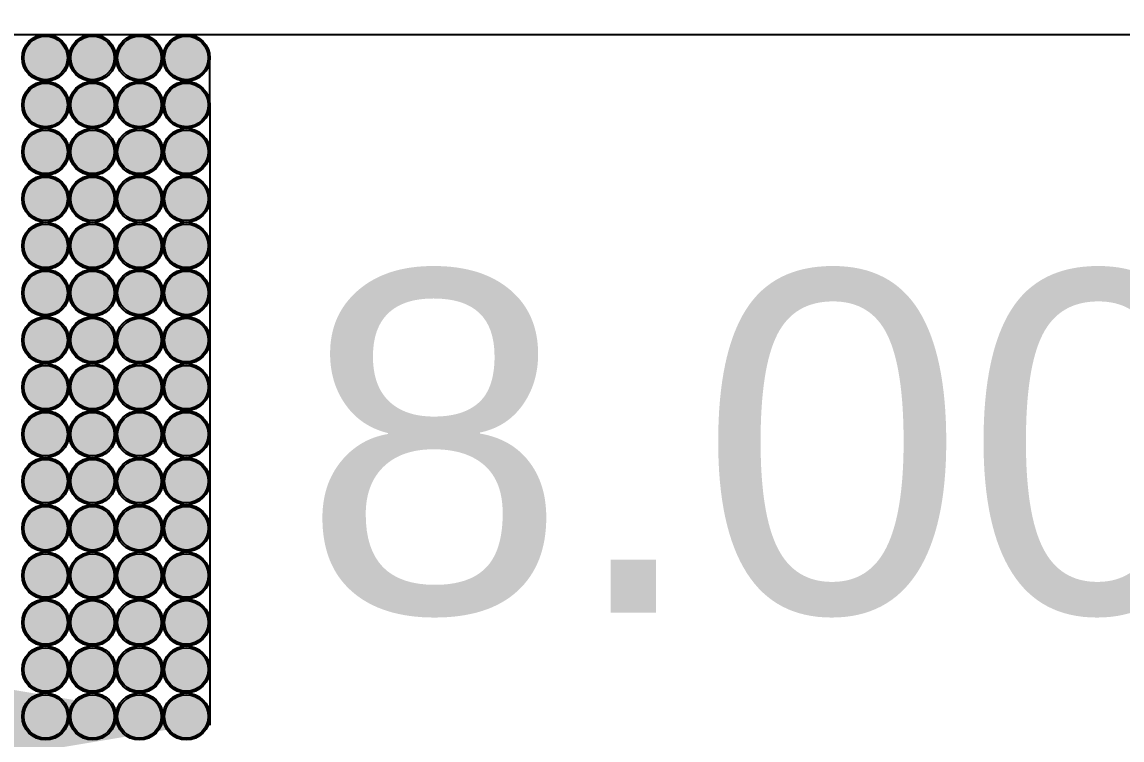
# Model space of a CAD drawing. Header units: inches. Extents: x 443 to 1254, y 273 to 817.
# Drawn here: x 711 to 791.5, y 497.3 to 549.8 of the extents above; entities that cross this region are included whole.
import ezdxf

# ---------------------------------------------------------------- set-up
doc = ezdxf.new("R2010")
doc.units = ezdxf.units.IN
doc.header["$MEASUREMENT"] = 0
doc.styles.get("Standard").update_dxf_attribs({"font": 'arial.ttf'})
doc.dimstyles.new('Annotative', dxfattribs={"dimscale": 0, "dimtxt": 25, "dimasz": 15, "dimexe": 0.18, "dimexo": 0.0625, "dimgap": 0.09, "dimtad": 0, "dimtih": 1, "dimtoh": 1, "dimdec": 4, "dimzin": 0, "dimdsep": 46, "dimtxsty": 'Standard', "dimcen": 0.09, "dimclrd": 1, "dimclre": 1, "dimclrt": 1, "dimadec": 0, "dimazin": 0, "dimtfac": 1, "dimtdec": 4, "dimtofl": 0, "dimtmove": 0, "dimatfit": 3, "dimfxl": 1, "dimtfillclr": 1, "dimtolj": 1, "dimtzin": 0, "dimarcsym": 0})

# ---------------------------------------------------------------- blocks, each defined once
blk = doc.blocks.new('*D4')
at = {"color": 1, "lineweight": -2, "transparency": 16777216}
for p, q in [((444.969, 543.717), (444.969, 498.395)), ((724.731, 543.717), (724.731, 498.395)), ((459.969, 498.575), (513.23, 498.575)), ((709.731, 498.575), (656.469, 498.575))]:
    blk.add_line(p, q, dxfattribs=at)
at = {"color": 1, "transparency": 16777216}
for points in [[(459.969, 501.075), (459.969, 496.075), (444.969, 498.575)], [(709.731, 501.075), (709.731, 496.075), (724.731, 498.575)]]:
    blk.add_solid(points, dxfattribs=at)
at = {"layer": 'Defpoints', "color": 0, "transparency": 16777216}
for p in [(444.969, 543.78), (724.731, 543.78), (444.969, 498.575)]:
    blk.add_point(p, dxfattribs=at)
at = {"color": 1, "transparency": 16777216, "insert": (584.85, 498.575), "char_height": 25, "attachment_point": 5}
blk.add_mtext('\\A1;279.7617', dxfattribs=at)
blk = doc.blocks.new('*D7')
at = {"color": 1, "lineweight": -2, "transparency": 16777216}
for p, q in [((851.812, 571.942), (851.812, 586.942)), ((698.937, 556.942), (851.992, 556.942)), ((698.937, 548.942), (851.992, 548.942)), ((851.812, 533.942), (851.812, 518.942)), ((851.812, 518.942), (836.812, 518.942))]:
    blk.add_line(p, q, dxfattribs=at)
at = {"color": 1, "transparency": 16777216}
for points in [[(849.312, 571.942), (854.312, 571.942), (851.812, 556.942)], [(849.312, 533.942), (854.312, 533.942), (851.812, 548.942)]]:
    blk.add_solid(points, dxfattribs=at)
at = {"layer": 'Defpoints', "color": 0, "transparency": 16777216}
for p in [(698.874, 556.942), (698.874, 548.942), (851.812, 548.942)]:
    blk.add_point(p, dxfattribs=at)
at = {"color": 1, "transparency": 16777216, "insert": (784.854, 518.942), "char_height": 25, "attachment_point": 5}
blk.add_mtext('\\A1;8.0000', dxfattribs=at)
blk = doc.blocks.new('*D9')
at = {"color": 1, "lineweight": -2, "transparency": 16777216}
for p, q in [((723.073, 548.942), (851.75, 548.942)), ((851.57, 533.942), (851.57, 455.009)), ((851.57, 350.351), (851.57, 429.284)), ((723.073, 335.351), (851.75, 335.351))]:
    blk.add_line(p, q, dxfattribs=at)
at = {"color": 1, "transparency": 16777216}
for points in [[(849.07, 533.942), (854.07, 533.942), (851.57, 548.942)], [(849.07, 350.351), (854.07, 350.351), (851.57, 335.351)]]:
    blk.add_solid(points, dxfattribs=at)
at = {"layer": 'Defpoints', "color": 0, "transparency": 16777216}
for p in [(723.011, 548.942), (723.011, 335.351), (851.57, 335.351)]:
    blk.add_point(p, dxfattribs=at)
at = {"color": 1, "transparency": 16777216, "insert": (851.57, 442.147), "char_height": 25, "attachment_point": 5}
blk.add_mtext('\\A1;213.5911', dxfattribs=at)

msp = doc.modelspace()

# ---------------------------------------------------------------- hatches: boundary and pattern name
h = msp.add_hatch(color=256)
h.dxf.hatch_style = 1
h.set_gradient(color1=(41, 49, 137), color2=(19, 103, 52), tint=1, name='INVCURVED')
h.paths.add_polyline_path([(710.98655, 547.22206, 1), (714.42655, 547.22206, 1)])
h.paths.add_polyline_path([(714.30155, 547.22206, -1), (711.11155, 547.22206, -1)], flags=16)
h = msp.add_hatch(color=256)
h.dxf.hatch_style = 1
h.set_gradient(color1=(242, 103, 34), color2=(248, 153, 30), tint=1)
h.paths.add_polyline_path([(714.30155, 547.22206, 1), (711.11155, 547.22206, 1)])
h = msp.add_hatch(color=256)
h.dxf.hatch_style = 1
h.set_gradient(color1=(41, 49, 137), color2=(19, 103, 52), tint=1, name='INVCURVED')
h.paths.add_polyline_path([(714.42131, 547.22206, 1), (717.86131, 547.22206, 1)])
h.paths.add_polyline_path([(717.73631, 547.22206, -1), (714.54631, 547.22206, -1)], flags=16)
h = msp.add_hatch(color=256)
h.dxf.hatch_style = 1
h.set_gradient(color1=(242, 103, 34), color2=(248, 153, 30), tint=1)
h.paths.add_polyline_path([(717.73631, 547.22206, 1), (714.54631, 547.22206, 1)])
h = msp.add_hatch(color=256)
h.dxf.hatch_style = 1
h.set_gradient(color1=(41, 49, 137), color2=(19, 103, 52), tint=1, name='INVCURVED')
h.paths.add_polyline_path([(717.85608, 547.22206, 1), (721.29608, 547.22206, 1)])
h.paths.add_polyline_path([(721.17108, 547.22206, -1), (717.98108, 547.22206, -1)], flags=16)
h = msp.add_hatch(color=256)
h.dxf.hatch_style = 1
h.set_gradient(color1=(242, 103, 34), color2=(248, 153, 30), tint=1)
h.paths.add_polyline_path([(721.17108, 547.22206, 1), (717.98108, 547.22206, 1)])
h = msp.add_hatch(color=256)
h.dxf.hatch_style = 1
h.set_gradient(color1=(41, 49, 137), color2=(19, 103, 52), tint=1, name='INVCURVED')
h.paths.add_polyline_path([(721.29067, 547.22206, 1), (724.73067, 547.22206, 1)])
h.paths.add_polyline_path([(724.60567, 547.22206, -1), (721.41567, 547.22206, -1)], flags=16)
h = msp.add_hatch(color=256)
h.dxf.hatch_style = 1
h.set_gradient(color1=(242, 103, 34), color2=(248, 153, 30), tint=1)
h.paths.add_polyline_path([(724.60567, 547.22206, 1), (721.41567, 547.22206, 1)])
h = msp.add_hatch(color=256)
h.dxf.hatch_style = 1
h.set_gradient(color1=(41, 49, 137), color2=(19, 103, 52), tint=1, name='INVCURVED')
h.paths.add_polyline_path([(710.98655, 543.77951, 1), (714.42655, 543.77951, 1)])
h.paths.add_polyline_path([(714.30155, 543.77951, -1), (711.11155, 543.77951, -1)], flags=16)
h = msp.add_hatch(color=256)
h.dxf.hatch_style = 1
h.set_gradient(color1=(242, 103, 34), color2=(248, 153, 30), tint=1)
h.paths.add_polyline_path([(714.30155, 543.77951, 1), (711.11155, 543.77951, 1)])
h = msp.add_hatch(color=256)
h.dxf.hatch_style = 1
h.set_gradient(color1=(41, 49, 137), color2=(19, 103, 52), tint=1, name='INVCURVED')
h.paths.add_polyline_path([(714.42131, 543.77951, 1), (717.86131, 543.77951, 1)])
h.paths.add_polyline_path([(717.73631, 543.77951, -1), (714.54631, 543.77951, -1)], flags=16)
h = msp.add_hatch(color=256)
h.dxf.hatch_style = 1
h.set_gradient(color1=(242, 103, 34), color2=(248, 153, 30), tint=1)
h.paths.add_polyline_path([(717.73631, 543.77951, 1), (714.54631, 543.77951, 1)])
h = msp.add_hatch(color=256)
h.dxf.hatch_style = 1
h.set_gradient(color1=(41, 49, 137), color2=(19, 103, 52), tint=1, name='INVCURVED')
h.paths.add_polyline_path([(717.85608, 543.77951, 1), (721.29608, 543.77951, 1)])
h.paths.add_polyline_path([(721.17108, 543.77951, -1), (717.98108, 543.77951, -1)], flags=16)
h = msp.add_hatch(color=256)
h.dxf.hatch_style = 1
h.set_gradient(color1=(242, 103, 34), color2=(248, 153, 30), tint=1)
h.paths.add_polyline_path([(721.17108, 543.77951, 1), (717.98108, 543.77951, 1)])
h = msp.add_hatch(color=256)
h.dxf.hatch_style = 1
h.set_gradient(color1=(41, 49, 137), color2=(19, 103, 52), tint=1, name='INVCURVED')
h.paths.add_polyline_path([(721.29067, 543.77951, 1), (724.73067, 543.77951, 1)])
h.paths.add_polyline_path([(724.60567, 543.77951, -1), (721.41567, 543.77951, -1)], flags=16)
h = msp.add_hatch(color=256)
h.dxf.hatch_style = 1
h.set_gradient(color1=(242, 103, 34), color2=(248, 153, 30), tint=1)
h.paths.add_polyline_path([(724.60567, 543.77951, 1), (721.41567, 543.77951, 1)])
h = msp.add_hatch(color=256)
h.dxf.hatch_style = 1
h.set_gradient(color1=(41, 49, 137), color2=(19, 103, 52), tint=1, name='INVCURVED')
h.paths.add_polyline_path([(710.98655, 540.34974, 1), (714.42655, 540.34974, 1)])
h.paths.add_polyline_path([(714.30155, 540.34974, -1), (711.11155, 540.34974, -1)], flags=16)
h = msp.add_hatch(color=256)
h.dxf.hatch_style = 1
h.set_gradient(color1=(242, 103, 34), color2=(248, 153, 30), tint=1)
h.paths.add_polyline_path([(714.30155, 540.34974, 1), (711.11155, 540.34974, 1)])
h = msp.add_hatch(color=256)
h.dxf.hatch_style = 1
h.set_gradient(color1=(41, 49, 137), color2=(19, 103, 52), tint=1, name='INVCURVED')
h.paths.add_polyline_path([(714.42131, 540.34974, 1), (717.86131, 540.34974, 1)])
h.paths.add_polyline_path([(717.73631, 540.34974, -1), (714.54631, 540.34974, -1)], flags=16)
h = msp.add_hatch(color=256)
h.dxf.hatch_style = 1
h.set_gradient(color1=(242, 103, 34), color2=(248, 153, 30), tint=1)
h.paths.add_polyline_path([(717.73631, 540.34974, 1), (714.54631, 540.34974, 1)])
h = msp.add_hatch(color=256)
h.dxf.hatch_style = 1
h.set_gradient(color1=(41, 49, 137), color2=(19, 103, 52), tint=1, name='INVCURVED')
h.paths.add_polyline_path([(717.85608, 540.34974, 1), (721.29608, 540.34974, 1)])
h.paths.add_polyline_path([(721.17108, 540.34974, -1), (717.98108, 540.34974, -1)], flags=16)
h = msp.add_hatch(color=256)
h.dxf.hatch_style = 1
h.set_gradient(color1=(242, 103, 34), color2=(248, 153, 30), tint=1)
h.paths.add_polyline_path([(721.17108, 540.34974, 1), (717.98108, 540.34974, 1)])
h = msp.add_hatch(color=256)
h.dxf.hatch_style = 1
h.set_gradient(color1=(41, 49, 137), color2=(19, 103, 52), tint=1, name='INVCURVED')
h.paths.add_polyline_path([(721.29067, 540.34974, 1), (724.73067, 540.34974, 1)])
h.paths.add_polyline_path([(724.60567, 540.34974, -1), (721.41567, 540.34974, -1)], flags=16)
h = msp.add_hatch(color=256)
h.dxf.hatch_style = 1
h.set_gradient(color1=(242, 103, 34), color2=(248, 153, 30), tint=1)
h.paths.add_polyline_path([(724.60567, 540.34974, 1), (721.41567, 540.34974, 1)])
h = msp.add_hatch(color=256)
h.dxf.hatch_style = 1
h.set_gradient(color1=(41, 49, 137), color2=(19, 103, 52), tint=1, name='INVCURVED')
h.paths.add_polyline_path([(710.98655, 536.90719, 1), (714.42655, 536.90719, 1)])
h.paths.add_polyline_path([(714.30155, 536.90719, -1), (711.11155, 536.90719, -1)], flags=16)
h = msp.add_hatch(color=256)
h.dxf.hatch_style = 1
h.set_gradient(color1=(242, 103, 34), color2=(248, 153, 30), tint=1)
h.paths.add_polyline_path([(714.30155, 536.90719, 1), (711.11155, 536.90719, 1)])
h = msp.add_hatch(color=256)
h.dxf.hatch_style = 1
h.set_gradient(color1=(41, 49, 137), color2=(19, 103, 52), tint=1, name='INVCURVED')
h.paths.add_polyline_path([(714.42131, 536.90719, 1), (717.86131, 536.90719, 1)])
h.paths.add_polyline_path([(717.73631, 536.90719, -1), (714.54631, 536.90719, -1)], flags=16)
h = msp.add_hatch(color=256)
h.dxf.hatch_style = 1
h.set_gradient(color1=(242, 103, 34), color2=(248, 153, 30), tint=1)
h.paths.add_polyline_path([(717.73631, 536.90719, 1), (714.54631, 536.90719, 1)])
h = msp.add_hatch(color=256)
h.dxf.hatch_style = 1
h.set_gradient(color1=(41, 49, 137), color2=(19, 103, 52), tint=1, name='INVCURVED')
h.paths.add_polyline_path([(717.85608, 536.90719, 1), (721.29608, 536.90719, 1)])
h.paths.add_polyline_path([(721.17108, 536.90719, -1), (717.98108, 536.90719, -1)], flags=16)
h = msp.add_hatch(color=256)
h.dxf.hatch_style = 1
h.set_gradient(color1=(242, 103, 34), color2=(248, 153, 30), tint=1)
h.paths.add_polyline_path([(721.17108, 536.90719, 1), (717.98108, 536.90719, 1)])
h = msp.add_hatch(color=256)
h.dxf.hatch_style = 1
h.set_gradient(color1=(41, 49, 137), color2=(19, 103, 52), tint=1, name='INVCURVED')
h.paths.add_polyline_path([(721.29067, 536.90719, 1), (724.73067, 536.90719, 1)])
h.paths.add_polyline_path([(724.60567, 536.90719, -1), (721.41567, 536.90719, -1)], flags=16)
h = msp.add_hatch(color=256)
h.dxf.hatch_style = 1
h.set_gradient(color1=(242, 103, 34), color2=(248, 153, 30), tint=1)
h.paths.add_polyline_path([(724.60567, 536.90719, 1), (721.41567, 536.90719, 1)])
h = msp.add_hatch(color=256)
h.dxf.hatch_style = 1
h.set_gradient(color1=(41, 49, 137), color2=(19, 103, 52), tint=1, name='INVCURVED')
h.paths.add_polyline_path([(710.98655, 533.46825, 1), (714.42655, 533.46825, 1)])
h.paths.add_polyline_path([(714.30155, 533.46825, -1), (711.11155, 533.46825, -1)], flags=16)
h = msp.add_hatch(color=256)
h.dxf.hatch_style = 1
h.set_gradient(color1=(242, 103, 34), color2=(248, 153, 30), tint=1)
h.paths.add_polyline_path([(714.30155, 533.46825, 1), (711.11155, 533.46825, 1)])
h = msp.add_hatch(color=256)
h.dxf.hatch_style = 1
h.set_gradient(color1=(41, 49, 137), color2=(19, 103, 52), tint=1, name='INVCURVED')
h.paths.add_polyline_path([(714.42131, 533.46825, 1), (717.86131, 533.46825, 1)])
h.paths.add_polyline_path([(717.73631, 533.46825, -1), (714.54631, 533.46825, -1)], flags=16)
h = msp.add_hatch(color=256)
h.dxf.hatch_style = 1
h.set_gradient(color1=(242, 103, 34), color2=(248, 153, 30), tint=1)
h.paths.add_polyline_path([(717.73631, 533.46825, 1), (714.54631, 533.46825, 1)])
h = msp.add_hatch(color=256)
h.dxf.hatch_style = 1
h.set_gradient(color1=(41, 49, 137), color2=(19, 103, 52), tint=1, name='INVCURVED')
h.paths.add_polyline_path([(717.85608, 533.46825, 1), (721.29608, 533.46825, 1)])
h.paths.add_polyline_path([(721.17108, 533.46825, -1), (717.98108, 533.46825, -1)], flags=16)
h = msp.add_hatch(color=256)
h.dxf.hatch_style = 1
h.set_gradient(color1=(242, 103, 34), color2=(248, 153, 30), tint=1)
h.paths.add_polyline_path([(721.17108, 533.46825, 1), (717.98108, 533.46825, 1)])
h = msp.add_hatch(color=256)
h.dxf.hatch_style = 1
h.set_gradient(color1=(41, 49, 137), color2=(19, 103, 52), tint=1, name='INVCURVED')
h.paths.add_polyline_path([(721.29067, 533.46825, 1), (724.73067, 533.46825, 1)])
h.paths.add_polyline_path([(724.60567, 533.46825, -1), (721.41567, 533.46825, -1)], flags=16)
h = msp.add_hatch(color=256)
h.dxf.hatch_style = 1
h.set_gradient(color1=(242, 103, 34), color2=(248, 153, 30), tint=1)
h.paths.add_polyline_path([(724.60567, 533.46825, 1), (721.41567, 533.46825, 1)])
h = msp.add_hatch(color=256)
h.dxf.hatch_style = 1
h.set_gradient(color1=(41, 49, 137), color2=(19, 103, 52), tint=1, name='INVCURVED')
h.paths.add_polyline_path([(710.98655, 530.02472, 1), (714.42655, 530.02472, 1)])
h.paths.add_polyline_path([(714.30155, 530.02472, -1), (711.11155, 530.02472, -1)], flags=16)
h = msp.add_hatch(color=256)
h.dxf.hatch_style = 1
h.set_gradient(color1=(242, 103, 34), color2=(248, 153, 30), tint=1)
h.paths.add_polyline_path([(714.30155, 530.02472, 1), (711.11155, 530.02472, 1)])
h = msp.add_hatch(color=256)
h.dxf.hatch_style = 1
h.set_gradient(color1=(41, 49, 137), color2=(19, 103, 52), tint=1, name='INVCURVED')
h.paths.add_polyline_path([(714.42131, 530.02472, 1), (717.86131, 530.02472, 1)])
h.paths.add_polyline_path([(717.73631, 530.02472, -1), (714.54631, 530.02472, -1)], flags=16)
h = msp.add_hatch(color=256)
h.dxf.hatch_style = 1
h.set_gradient(color1=(242, 103, 34), color2=(248, 153, 30), tint=1)
h.paths.add_polyline_path([(717.73631, 530.02472, 1), (714.54631, 530.02472, 1)])
h = msp.add_hatch(color=256)
h.dxf.hatch_style = 1
h.set_gradient(color1=(41, 49, 137), color2=(19, 103, 52), tint=1, name='INVCURVED')
h.paths.add_polyline_path([(717.85608, 530.02472, 1), (721.29608, 530.02472, 1)])
h.paths.add_polyline_path([(721.17108, 530.02472, -1), (717.98108, 530.02472, -1)], flags=16)
h = msp.add_hatch(color=256)
h.dxf.hatch_style = 1
h.set_gradient(color1=(242, 103, 34), color2=(248, 153, 30), tint=1)
h.paths.add_polyline_path([(721.17108, 530.02472, 1), (717.98108, 530.02472, 1)])
h = msp.add_hatch(color=256)
h.dxf.hatch_style = 1
h.set_gradient(color1=(41, 49, 137), color2=(19, 103, 52), tint=1, name='INVCURVED')
h.paths.add_polyline_path([(721.29067, 530.02472, 1), (724.73067, 530.02472, 1)])
h.paths.add_polyline_path([(724.60567, 530.02472, -1), (721.41567, 530.02472, -1)], flags=16)
h = msp.add_hatch(color=256)
h.dxf.hatch_style = 1
h.set_gradient(color1=(242, 103, 34), color2=(248, 153, 30), tint=1)
h.paths.add_polyline_path([(724.60567, 530.02472, 1), (721.41567, 530.02472, 1)])
h = msp.add_hatch(color=256)
h.dxf.hatch_style = 1
h.set_gradient(color1=(41, 49, 137), color2=(19, 103, 52), tint=1, name='INVCURVED')
h.paths.add_polyline_path([(710.98655, 526.56737, 1), (714.42655, 526.56737, 1)])
h.paths.add_polyline_path([(714.30155, 526.56737, -1), (711.11155, 526.56737, -1)], flags=16)
h = msp.add_hatch(color=256)
h.dxf.hatch_style = 1
h.set_gradient(color1=(41, 49, 137), color2=(19, 103, 52), tint=1, name='INVCURVED')
h.paths.add_polyline_path([(714.42131, 526.56737, 1), (717.86131, 526.56737, 1)])
h.paths.add_polyline_path([(717.73631, 526.56737, -1), (714.54631, 526.56737, -1)], flags=16)
h = msp.add_hatch(color=256)
h.dxf.hatch_style = 1
h.set_gradient(color1=(41, 49, 137), color2=(19, 103, 52), tint=1, name='INVCURVED')
h.paths.add_polyline_path([(717.85608, 526.56737, 1), (721.29608, 526.56737, 1)])
h.paths.add_polyline_path([(721.17108, 526.56737, -1), (717.98108, 526.56737, -1)], flags=16)
h = msp.add_hatch(color=256)
h.dxf.hatch_style = 1
h.set_gradient(color1=(41, 49, 137), color2=(19, 103, 52), tint=1, name='INVCURVED')
h.paths.add_polyline_path([(721.29067, 526.56737, 1), (724.73067, 526.56737, 1)])
h.paths.add_polyline_path([(724.60567, 526.56737, -1), (721.41567, 526.56737, -1)], flags=16)
h = msp.add_hatch(color=256)
h.dxf.hatch_style = 1
h.set_gradient(color1=(242, 103, 34), color2=(248, 153, 30), tint=1)
h.paths.add_polyline_path([(714.30155, 526.56737, 1), (711.11155, 526.56737, 1)])
h = msp.add_hatch(color=256)
h.dxf.hatch_style = 1
h.set_gradient(color1=(242, 103, 34), color2=(248, 153, 30), tint=1)
h.paths.add_polyline_path([(717.73631, 526.56737, 1), (714.54631, 526.56737, 1)])
h = msp.add_hatch(color=256)
h.dxf.hatch_style = 1
h.set_gradient(color1=(242, 103, 34), color2=(248, 153, 30), tint=1)
h.paths.add_polyline_path([(721.17108, 526.56737, 1), (717.98108, 526.56737, 1)])
h = msp.add_hatch(color=256)
h.dxf.hatch_style = 1
h.set_gradient(color1=(242, 103, 34), color2=(248, 153, 30), tint=1)
h.paths.add_polyline_path([(724.60567, 526.56737, 1), (721.41567, 526.56737, 1)])
h = msp.add_hatch(color=256)
h.dxf.hatch_style = 1
h.set_gradient(color1=(41, 49, 137), color2=(19, 103, 52), tint=1, name='INVCURVED')
h.paths.add_polyline_path([(710.98655, 523.12512, 1), (714.42655, 523.12512, 1)])
h.paths.add_polyline_path([(714.30155, 523.12512, -1), (711.11155, 523.12512, -1)], flags=16)
h = msp.add_hatch(color=256)
h.dxf.hatch_style = 1
h.set_gradient(color1=(242, 103, 34), color2=(248, 153, 30), tint=1)
h.paths.add_polyline_path([(714.30155, 523.12512, 1), (711.11155, 523.12512, 1)])
h = msp.add_hatch(color=256)
h.dxf.hatch_style = 1
h.set_gradient(color1=(41, 49, 137), color2=(19, 103, 52), tint=1, name='INVCURVED')
h.paths.add_polyline_path([(714.42131, 523.12512, 1), (717.86131, 523.12512, 1)])
h.paths.add_polyline_path([(717.73631, 523.12512, -1), (714.54631, 523.12512, -1)], flags=16)
h = msp.add_hatch(color=256)
h.dxf.hatch_style = 1
h.set_gradient(color1=(242, 103, 34), color2=(248, 153, 30), tint=1)
h.paths.add_polyline_path([(717.73631, 523.12512, 1), (714.54631, 523.12512, 1)])
h = msp.add_hatch(color=256)
h.dxf.hatch_style = 1
h.set_gradient(color1=(41, 49, 137), color2=(19, 103, 52), tint=1, name='INVCURVED')
h.paths.add_polyline_path([(717.85608, 523.12512, 1), (721.29608, 523.12512, 1)])
h.paths.add_polyline_path([(721.17108, 523.12512, -1), (717.98108, 523.12512, -1)], flags=16)
h = msp.add_hatch(color=256)
h.dxf.hatch_style = 1
h.set_gradient(color1=(242, 103, 34), color2=(248, 153, 30), tint=1)
h.paths.add_polyline_path([(721.17108, 523.12512, 1), (717.98108, 523.12512, 1)])
h = msp.add_hatch(color=256)
h.dxf.hatch_style = 1
h.set_gradient(color1=(41, 49, 137), color2=(19, 103, 52), tint=1, name='INVCURVED')
h.paths.add_polyline_path([(721.29067, 523.12512, 1), (724.73067, 523.12512, 1)])
h.paths.add_polyline_path([(724.60567, 523.12512, -1), (721.41567, 523.12512, -1)], flags=16)
h = msp.add_hatch(color=256)
h.dxf.hatch_style = 1
h.set_gradient(color1=(242, 103, 34), color2=(248, 153, 30), tint=1)
h.paths.add_polyline_path([(724.60567, 523.12512, 1), (721.41567, 523.12512, 1)])
h = msp.add_hatch(color=256)
h.dxf.hatch_style = 1
h.set_gradient(color1=(41, 49, 137), color2=(19, 103, 52), tint=1, name='INVCURVED')
h.paths.add_polyline_path([(710.98655, 519.68257, 1), (714.42655, 519.68257, 1)])
h.paths.add_polyline_path([(714.30155, 519.68257, -1), (711.11155, 519.68257, -1)], flags=16)
h = msp.add_hatch(color=256)
h.dxf.hatch_style = 1
h.set_gradient(color1=(242, 103, 34), color2=(248, 153, 30), tint=1)
h.paths.add_polyline_path([(714.30155, 519.68257, 1), (711.11155, 519.68257, 1)])
h = msp.add_hatch(color=256)
h.dxf.hatch_style = 1
h.set_gradient(color1=(41, 49, 137), color2=(19, 103, 52), tint=1, name='INVCURVED')
h.paths.add_polyline_path([(714.42131, 519.68257, 1), (717.86131, 519.68257, 1)])
h.paths.add_polyline_path([(717.73631, 519.68257, -1), (714.54631, 519.68257, -1)], flags=16)
h = msp.add_hatch(color=256)
h.dxf.hatch_style = 1
h.set_gradient(color1=(242, 103, 34), color2=(248, 153, 30), tint=1)
h.paths.add_polyline_path([(717.73631, 519.68257, 1), (714.54631, 519.68257, 1)])
h = msp.add_hatch(color=256)
h.dxf.hatch_style = 1
h.set_gradient(color1=(41, 49, 137), color2=(19, 103, 52), tint=1, name='INVCURVED')
h.paths.add_polyline_path([(717.85608, 519.68257, 1), (721.29608, 519.68257, 1)])
h.paths.add_polyline_path([(721.17108, 519.68257, -1), (717.98108, 519.68257, -1)], flags=16)
h = msp.add_hatch(color=256)
h.dxf.hatch_style = 1
h.set_gradient(color1=(242, 103, 34), color2=(248, 153, 30), tint=1)
h.paths.add_polyline_path([(721.17108, 519.68257, 1), (717.98108, 519.68257, 1)])
h = msp.add_hatch(color=256)
h.dxf.hatch_style = 1
h.set_gradient(color1=(41, 49, 137), color2=(19, 103, 52), tint=1, name='INVCURVED')
h.paths.add_polyline_path([(721.29067, 519.68257, 1), (724.73067, 519.68257, 1)])
h.paths.add_polyline_path([(724.60567, 519.68257, -1), (721.41567, 519.68257, -1)], flags=16)
h = msp.add_hatch(color=256)
h.dxf.hatch_style = 1
h.set_gradient(color1=(242, 103, 34), color2=(248, 153, 30), tint=1)
h.paths.add_polyline_path([(724.60567, 519.68257, 1), (721.41567, 519.68257, 1)])
h = msp.add_hatch(color=256)
h.dxf.hatch_style = 1
h.set_gradient(color1=(41, 49, 137), color2=(19, 103, 52), tint=1, name='INVCURVED')
h.paths.add_polyline_path([(710.98655, 516.24363, 1), (714.42655, 516.24363, 1)])
h.paths.add_polyline_path([(714.30155, 516.24363, -1), (711.11155, 516.24363, -1)], flags=16)
h = msp.add_hatch(color=256)
h.dxf.hatch_style = 1
h.set_gradient(color1=(242, 103, 34), color2=(248, 153, 30), tint=1)
h.paths.add_polyline_path([(714.30155, 516.24363, 1), (711.11155, 516.24363, 1)])
h = msp.add_hatch(color=256)
h.dxf.hatch_style = 1
h.set_gradient(color1=(41, 49, 137), color2=(19, 103, 52), tint=1, name='INVCURVED')
h.paths.add_polyline_path([(714.42131, 516.24363, 1), (717.86131, 516.24363, 1)])
h.paths.add_polyline_path([(717.73631, 516.24363, -1), (714.54631, 516.24363, -1)], flags=16)
h = msp.add_hatch(color=256)
h.dxf.hatch_style = 1
h.set_gradient(color1=(242, 103, 34), color2=(248, 153, 30), tint=1)
h.paths.add_polyline_path([(717.73631, 516.24363, 1), (714.54631, 516.24363, 1)])
h = msp.add_hatch(color=256)
h.dxf.hatch_style = 1
h.set_gradient(color1=(41, 49, 137), color2=(19, 103, 52), tint=1, name='INVCURVED')
h.paths.add_polyline_path([(717.85608, 516.24363, 1), (721.29608, 516.24363, 1)])
h.paths.add_polyline_path([(721.17108, 516.24363, -1), (717.98108, 516.24363, -1)], flags=16)
h = msp.add_hatch(color=256)
h.dxf.hatch_style = 1
h.set_gradient(color1=(242, 103, 34), color2=(248, 153, 30), tint=1)
h.paths.add_polyline_path([(721.17108, 516.24363, 1), (717.98108, 516.24363, 1)])
h = msp.add_hatch(color=256)
h.dxf.hatch_style = 1
h.set_gradient(color1=(41, 49, 137), color2=(19, 103, 52), tint=1, name='INVCURVED')
h.paths.add_polyline_path([(721.29067, 516.24363, 1), (724.73067, 516.24363, 1)])
h.paths.add_polyline_path([(724.60567, 516.24363, -1), (721.41567, 516.24363, -1)], flags=16)
h = msp.add_hatch(color=256)
h.dxf.hatch_style = 1
h.set_gradient(color1=(242, 103, 34), color2=(248, 153, 30), tint=1)
h.paths.add_polyline_path([(724.60567, 516.24363, 1), (721.41567, 516.24363, 1)])
h = msp.add_hatch(color=256)
h.dxf.hatch_style = 1
h.set_gradient(color1=(41, 49, 137), color2=(19, 103, 52), tint=1, name='INVCURVED')
h.paths.add_polyline_path([(710.98655, 512.8001, 1), (714.42655, 512.8001, 1)])
h.paths.add_polyline_path([(714.30155, 512.8001, -1), (711.11155, 512.8001, -1)], flags=16)
h = msp.add_hatch(color=256)
h.dxf.hatch_style = 1
h.set_gradient(color1=(41, 49, 137), color2=(19, 103, 52), tint=1, name='INVCURVED')
h.paths.add_polyline_path([(714.42131, 512.8001, 1), (717.86131, 512.8001, 1)])
h.paths.add_polyline_path([(717.73631, 512.8001, -1), (714.54631, 512.8001, -1)], flags=16)
h = msp.add_hatch(color=256)
h.dxf.hatch_style = 1
h.set_gradient(color1=(41, 49, 137), color2=(19, 103, 52), tint=1, name='INVCURVED')
h.paths.add_polyline_path([(717.85608, 512.8001, 1), (721.29608, 512.8001, 1)])
h.paths.add_polyline_path([(721.17108, 512.8001, -1), (717.98108, 512.8001, -1)], flags=16)
h = msp.add_hatch(color=256)
h.dxf.hatch_style = 1
h.set_gradient(color1=(41, 49, 137), color2=(19, 103, 52), tint=1, name='INVCURVED')
h.paths.add_polyline_path([(721.29067, 512.8001, 1), (724.73067, 512.8001, 1)])
h.paths.add_polyline_path([(724.60567, 512.8001, -1), (721.41567, 512.8001, -1)], flags=16)
h = msp.add_hatch(color=256)
h.dxf.hatch_style = 1
h.set_gradient(color1=(242, 103, 34), color2=(248, 153, 30), tint=1)
h.paths.add_polyline_path([(714.30155, 512.8001, 1), (711.11155, 512.8001, 1)])
h = msp.add_hatch(color=256)
h.dxf.hatch_style = 1
h.set_gradient(color1=(242, 103, 34), color2=(248, 153, 30), tint=1)
h.paths.add_polyline_path([(717.73631, 512.8001, 1), (714.54631, 512.8001, 1)])
h = msp.add_hatch(color=256)
h.dxf.hatch_style = 1
h.set_gradient(color1=(242, 103, 34), color2=(248, 153, 30), tint=1)
h.paths.add_polyline_path([(721.17108, 512.8001, 1), (717.98108, 512.8001, 1)])
h = msp.add_hatch(color=256)
h.dxf.hatch_style = 1
h.set_gradient(color1=(242, 103, 34), color2=(248, 153, 30), tint=1)
h.paths.add_polyline_path([(724.60567, 512.8001, 1), (721.41567, 512.8001, 1)])
h = msp.add_hatch(color=256)
h.dxf.hatch_style = 1
h.set_gradient(color1=(41, 49, 137), color2=(19, 103, 52), tint=1, name='INVCURVED')
h.paths.add_polyline_path([(710.98655, 509.34275, 1), (714.42655, 509.34275, 1)])
h.paths.add_polyline_path([(714.30155, 509.34275, -1), (711.11155, 509.34275, -1)], flags=16)
h = msp.add_hatch(color=256)
h.dxf.hatch_style = 1
h.set_gradient(color1=(242, 103, 34), color2=(248, 153, 30), tint=1)
h.paths.add_polyline_path([(714.30155, 509.34275, 1), (711.11155, 509.34275, 1)])
h = msp.add_hatch(color=256)
h.dxf.hatch_style = 1
h.set_gradient(color1=(41, 49, 137), color2=(19, 103, 52), tint=1, name='INVCURVED')
h.paths.add_polyline_path([(714.42131, 509.34275, 1), (717.86131, 509.34275, 1)])
h.paths.add_polyline_path([(717.73631, 509.34275, -1), (714.54631, 509.34275, -1)], flags=16)
h = msp.add_hatch(color=256)
h.dxf.hatch_style = 1
h.set_gradient(color1=(242, 103, 34), color2=(248, 153, 30), tint=1)
h.paths.add_polyline_path([(717.73631, 509.34275, 1), (714.54631, 509.34275, 1)])
h = msp.add_hatch(color=256)
h.dxf.hatch_style = 1
h.set_gradient(color1=(41, 49, 137), color2=(19, 103, 52), tint=1, name='INVCURVED')
h.paths.add_polyline_path([(717.85608, 509.34275, 1), (721.29608, 509.34275, 1)])
h.paths.add_polyline_path([(721.17108, 509.34275, -1), (717.98108, 509.34275, -1)], flags=16)
h = msp.add_hatch(color=256)
h.dxf.hatch_style = 1
h.set_gradient(color1=(242, 103, 34), color2=(248, 153, 30), tint=1)
h.paths.add_polyline_path([(721.17108, 509.34275, 1), (717.98108, 509.34275, 1)])
h = msp.add_hatch(color=256)
h.dxf.hatch_style = 1
h.set_gradient(color1=(41, 49, 137), color2=(19, 103, 52), tint=1, name='INVCURVED')
h.paths.add_polyline_path([(721.29067, 509.34275, 1), (724.73067, 509.34275, 1)])
h.paths.add_polyline_path([(724.60567, 509.34275, -1), (721.41567, 509.34275, -1)], flags=16)
h = msp.add_hatch(color=256)
h.dxf.hatch_style = 1
h.set_gradient(color1=(242, 103, 34), color2=(248, 153, 30), tint=1)
h.paths.add_polyline_path([(724.60567, 509.34275, 1), (721.41567, 509.34275, 1)])
h = msp.add_hatch(color=256)
h.dxf.hatch_style = 1
h.set_gradient(color1=(41, 49, 137), color2=(19, 103, 52), tint=1, name='INVCURVED')
h.paths.add_polyline_path([(710.98655, 505.90689, 1), (714.42655, 505.90689, 1)])
h.paths.add_polyline_path([(714.30155, 505.90689, -1), (711.11155, 505.90689, -1)], flags=16)
h = msp.add_hatch(color=256)
h.dxf.hatch_style = 1
h.set_gradient(color1=(242, 103, 34), color2=(248, 153, 30), tint=1)
h.paths.add_polyline_path([(714.30155, 505.90689, 1), (711.11155, 505.90689, 1)])
h = msp.add_hatch(color=256)
h.dxf.hatch_style = 1
h.set_gradient(color1=(41, 49, 137), color2=(19, 103, 52), tint=1, name='INVCURVED')
h.paths.add_polyline_path([(714.42131, 505.90689, 1), (717.86131, 505.90689, 1)])
h.paths.add_polyline_path([(717.73631, 505.90689, -1), (714.54631, 505.90689, -1)], flags=16)
h = msp.add_hatch(color=256)
h.dxf.hatch_style = 1
h.set_gradient(color1=(242, 103, 34), color2=(248, 153, 30), tint=1)
h.paths.add_polyline_path([(717.73631, 505.90689, 1), (714.54631, 505.90689, 1)])
h = msp.add_hatch(color=256)
h.dxf.hatch_style = 1
h.set_gradient(color1=(41, 49, 137), color2=(19, 103, 52), tint=1, name='INVCURVED')
h.paths.add_polyline_path([(717.85608, 505.90689, 1), (721.29608, 505.90689, 1)])
h.paths.add_polyline_path([(721.17108, 505.90689, -1), (717.98108, 505.90689, -1)], flags=16)
h = msp.add_hatch(color=256)
h.dxf.hatch_style = 1
h.set_gradient(color1=(242, 103, 34), color2=(248, 153, 30), tint=1)
h.paths.add_polyline_path([(721.17108, 505.90689, 1), (717.98108, 505.90689, 1)])
h = msp.add_hatch(color=256)
h.dxf.hatch_style = 1
h.set_gradient(color1=(41, 49, 137), color2=(19, 103, 52), tint=1, name='INVCURVED')
h.paths.add_polyline_path([(721.29067, 505.90689, 1), (724.73067, 505.90689, 1)])
h.paths.add_polyline_path([(724.60567, 505.90689, -1), (721.41567, 505.90689, -1)], flags=16)
h = msp.add_hatch(color=256)
h.dxf.hatch_style = 1
h.set_gradient(color1=(242, 103, 34), color2=(248, 153, 30), tint=1)
h.paths.add_polyline_path([(724.60567, 505.90689, 1), (721.41567, 505.90689, 1)])
h = msp.add_hatch(color=256)
h.dxf.hatch_style = 1
h.set_gradient(color1=(41, 49, 137), color2=(19, 103, 52), tint=1, name='INVCURVED')
h.paths.add_polyline_path([(710.98655, 502.46434, 1), (714.42655, 502.46434, 1)])
h.paths.add_polyline_path([(714.30155, 502.46434, -1), (711.11155, 502.46434, -1)], flags=16)
h = msp.add_hatch(color=256)
h.dxf.hatch_style = 1
h.set_gradient(color1=(242, 103, 34), color2=(248, 153, 30), tint=1)
h.paths.add_polyline_path([(714.30155, 502.46434, 1), (711.11155, 502.46434, 1)])
h = msp.add_hatch(color=256)
h.dxf.hatch_style = 1
h.set_gradient(color1=(41, 49, 137), color2=(19, 103, 52), tint=1, name='INVCURVED')
h.paths.add_polyline_path([(714.42131, 502.46434, 1), (717.86131, 502.46434, 1)])
h.paths.add_polyline_path([(717.73631, 502.46434, -1), (714.54631, 502.46434, -1)], flags=16)
h = msp.add_hatch(color=256)
h.dxf.hatch_style = 1
h.set_gradient(color1=(242, 103, 34), color2=(248, 153, 30), tint=1)
h.paths.add_polyline_path([(717.73631, 502.46434, 1), (714.54631, 502.46434, 1)])
h = msp.add_hatch(color=256)
h.dxf.hatch_style = 1
h.set_gradient(color1=(41, 49, 137), color2=(19, 103, 52), tint=1, name='INVCURVED')
h.paths.add_polyline_path([(717.85608, 502.46434, 1), (721.29608, 502.46434, 1)])
h.paths.add_polyline_path([(721.17108, 502.46434, -1), (717.98108, 502.46434, -1)], flags=16)
h = msp.add_hatch(color=256)
h.dxf.hatch_style = 1
h.set_gradient(color1=(242, 103, 34), color2=(248, 153, 30), tint=1)
h.paths.add_polyline_path([(721.17108, 502.46434, 1), (717.98108, 502.46434, 1)])
h = msp.add_hatch(color=256)
h.dxf.hatch_style = 1
h.set_gradient(color1=(41, 49, 137), color2=(19, 103, 52), tint=1, name='INVCURVED')
h.paths.add_polyline_path([(721.29067, 502.46434, 1), (724.73067, 502.46434, 1)])
h.paths.add_polyline_path([(724.60567, 502.46434, -1), (721.41567, 502.46434, -1)], flags=16)
h = msp.add_hatch(color=256)
h.dxf.hatch_style = 1
h.set_gradient(color1=(242, 103, 34), color2=(248, 153, 30), tint=1)
h.paths.add_polyline_path([(724.60567, 502.46434, 1), (721.41567, 502.46434, 1)])
h = msp.add_hatch(color=256)
h.dxf.hatch_style = 1
h.set_gradient(color1=(41, 49, 137), color2=(19, 103, 52), tint=1, name='INVCURVED')
h.paths.add_polyline_path([(710.98655, 499.0254, 1), (714.42655, 499.0254, 1)])
h.paths.add_polyline_path([(714.30155, 499.0254, -1), (711.11155, 499.0254, -1)], flags=16)
h = msp.add_hatch(color=256)
h.dxf.hatch_style = 1
h.set_gradient(color1=(242, 103, 34), color2=(248, 153, 30), tint=1)
h.paths.add_polyline_path([(714.30155, 499.0254, 1), (711.11155, 499.0254, 1)])
h = msp.add_hatch(color=256)
h.dxf.hatch_style = 1
h.set_gradient(color1=(41, 49, 137), color2=(19, 103, 52), tint=1, name='INVCURVED')
h.paths.add_polyline_path([(714.42131, 499.0254, 1), (717.86131, 499.0254, 1)])
h.paths.add_polyline_path([(717.73631, 499.0254, -1), (714.54631, 499.0254, -1)], flags=16)
h = msp.add_hatch(color=256)
h.dxf.hatch_style = 1
h.set_gradient(color1=(242, 103, 34), color2=(248, 153, 30), tint=1)
h.paths.add_polyline_path([(717.73631, 499.0254, 1), (714.54631, 499.0254, 1)])
h = msp.add_hatch(color=256)
h.dxf.hatch_style = 1
h.set_gradient(color1=(41, 49, 137), color2=(19, 103, 52), tint=1, name='INVCURVED')
h.paths.add_polyline_path([(717.85608, 499.0254, 1), (721.29608, 499.0254, 1)])
h.paths.add_polyline_path([(721.17108, 499.0254, -1), (717.98108, 499.0254, -1)], flags=16)
h = msp.add_hatch(color=256)
h.dxf.hatch_style = 1
h.set_gradient(color1=(242, 103, 34), color2=(248, 153, 30), tint=1)
h.paths.add_polyline_path([(721.17108, 499.0254, 1), (717.98108, 499.0254, 1)])
h = msp.add_hatch(color=256)
h.dxf.hatch_style = 1
h.set_gradient(color1=(41, 49, 137), color2=(19, 103, 52), tint=1, name='INVCURVED')
h.paths.add_polyline_path([(721.29067, 499.0254, 1), (724.73067, 499.0254, 1)])
h.paths.add_polyline_path([(724.60567, 499.0254, -1), (721.41567, 499.0254, -1)], flags=16)
h = msp.add_hatch(color=256)
h.dxf.hatch_style = 1
h.set_gradient(color1=(242, 103, 34), color2=(248, 153, 30), tint=1)
h.paths.add_polyline_path([(724.60567, 499.0254, 1), (721.41567, 499.0254, 1)])

# ---------------------------------------------------------------- linework, layer by layer
for p, q in [((698.87414, 548.94206), (735.52272, 548.94206)), ((724.73067, 543.77951), (724.73067, 547.22206))]:
    msp.add_line(p, q)
for centre, radius in [((712.70655, 547.22206), 1.72), ((712.70655, 547.22206), 1.595), ((716.14131, 547.22206), 1.72), ((716.14131, 547.22206), 1.595), ((719.57608, 547.22206), 1.72), ((719.57608, 547.22206), 1.595), ((723.01067, 547.22206), 1.72), ((723.01067, 547.22206), 1.595), ((712.70655, 543.77951), 1.72), ((712.70655, 543.77951), 1.595), ((716.14131, 543.77951), 1.72), ((716.14131, 543.77951), 1.595), ((719.57608, 543.77951), 1.72), ((719.57608, 543.77951), 1.595), ((723.01067, 543.77951), 1.72), ((723.01067, 543.77951), 1.595), ((712.70655, 540.34974), 1.72), ((712.70655, 540.34974), 1.595), ((716.14131, 540.34974), 1.72), ((716.14131, 540.34974), 1.595), ((719.57608, 540.34974), 1.72), ((719.57608, 540.34974), 1.595), ((723.01067, 540.34974), 1.72), ((723.01067, 540.34974), 1.595), ((712.70655, 536.90719), 1.72), ((712.70655, 536.90719), 1.595), ((716.14131, 536.90719), 1.72), ((716.14131, 536.90719), 1.595), ((719.57608, 536.90719), 1.72), ((719.57608, 536.90719), 1.595), ((723.01067, 536.90719), 1.72), ((723.01067, 536.90719), 1.595), ((712.70655, 533.46825), 1.72), ((712.70655, 533.46825), 1.595), ((716.14131, 533.46825), 1.72), ((716.14131, 533.46825), 1.595), ((719.57608, 533.46825), 1.72), ((719.57608, 533.46825), 1.595), ((723.01067, 533.46825), 1.72), ((723.01067, 533.46825), 1.595), ((712.70655, 530.02472), 1.72), ((712.70655, 530.02472), 1.595), ((716.14131, 530.02472), 1.72), ((716.14131, 530.02472), 1.595), ((719.57608, 530.02472), 1.72), ((719.57608, 530.02472), 1.595), ((723.01067, 530.02472), 1.72), ((723.01067, 530.02472), 1.595), ((712.70655, 526.56737), 1.72), ((716.14131, 526.56737), 1.72), ((719.57608, 526.56737), 1.72), ((723.01067, 526.56737), 1.72), ((712.70655, 526.56737), 1.595), ((716.14131, 526.56737), 1.595), ((719.57608, 526.56737), 1.595), ((723.01067, 526.56737), 1.595), ((712.70655, 523.12512), 1.72), ((712.70655, 523.12512), 1.595), ((716.14131, 523.12512), 1.72), ((716.14131, 523.12512), 1.595), ((719.57608, 523.12512), 1.72), ((719.57608, 523.12512), 1.595), ((723.01067, 523.12512), 1.72), ((723.01067, 523.12512), 1.595), ((712.70655, 519.68257), 1.72), ((712.70655, 519.68257), 1.595), ((716.14131, 519.68257), 1.72), ((716.14131, 519.68257), 1.595), ((719.57608, 519.68257), 1.72), ((719.57608, 519.68257), 1.595), ((723.01067, 519.68257), 1.72), ((723.01067, 519.68257), 1.595), ((712.70655, 516.24363), 1.72), ((712.70655, 516.24363), 1.595), ((716.14131, 516.24363), 1.72), ((716.14131, 516.24363), 1.595), ((719.57608, 516.24363), 1.72), ((719.57608, 516.24363), 1.595), ((723.01067, 516.24363), 1.72), ((723.01067, 516.24363), 1.595), ((712.70655, 512.8001), 1.72), ((716.14131, 512.8001), 1.72), ((719.57608, 512.8001), 1.72), ((723.01067, 512.8001), 1.72), ((712.70655, 512.8001), 1.595), ((716.14131, 512.8001), 1.595), ((719.57608, 512.8001), 1.595), ((723.01067, 512.8001), 1.595), ((712.70655, 509.34275), 1.72), ((712.70655, 509.34275), 1.595), ((716.14131, 509.34275), 1.72), ((716.14131, 509.34275), 1.595), ((719.57608, 509.34275), 1.72), ((719.57608, 509.34275), 1.595), ((723.01067, 509.34275), 1.72), ((723.01067, 509.34275), 1.595), ((712.70655, 505.90689), 1.72), ((712.70655, 505.90689), 1.595), ((716.14131, 505.90689), 1.72), ((716.14131, 505.90689), 1.595), ((719.57608, 505.90689), 1.72), ((719.57608, 505.90689), 1.595), ((723.01067, 505.90689), 1.72), ((723.01067, 505.90689), 1.595), ((712.70655, 502.46434), 1.72), ((712.70655, 502.46434), 1.595), ((716.14131, 502.46434), 1.72), ((716.14131, 502.46434), 1.595), ((719.57608, 502.46434), 1.72), ((719.57608, 502.46434), 1.595), ((723.01067, 502.46434), 1.72), ((723.01067, 502.46434), 1.595), ((712.70655, 499.0254), 1.72), ((712.70655, 499.0254), 1.595), ((716.14131, 499.0254), 1.72), ((716.14131, 499.0254), 1.595), ((719.57608, 499.0254), 1.72), ((719.57608, 499.0254), 1.595), ((723.01067, 499.0254), 1.72), ((723.01067, 499.0254), 1.595)]:
    msp.add_circle(centre, radius)

# ---------------------------------------------------------------- dimensions: what is measured, and where the dimension line sits
for base, p1, p2, picture, middle in [((851.81176, 548.94206), (698.87414, 556.94206), (698.87414, 548.94206), '*D7', (784.85444, 518.94206)), ((851.56968, 335.35098), (723.01067, 548.94206), (723.01067, 335.35098), '*D9', (851.56968, 442.14652))]:
    dim = msp.add_linear_dim(base=base, p1=p1, p2=p2, angle=90, dimstyle='Annotative')
    dim.commit()
    dim.dimension.update_dxf_attribs({"geometry": picture, "text_midpoint": middle})
dim = msp.add_linear_dim(base=(444.96893, 498.57501), p1=(724.73067, 543.77951), p2=(444.96893, 543.77951), dimstyle='Annotative')
dim.commit()
dim.dimension.update_dxf_attribs({"geometry": '*D4', "text_midpoint": (584.8498, 498.57501)})

doc.saveas('drawing.dxf')
